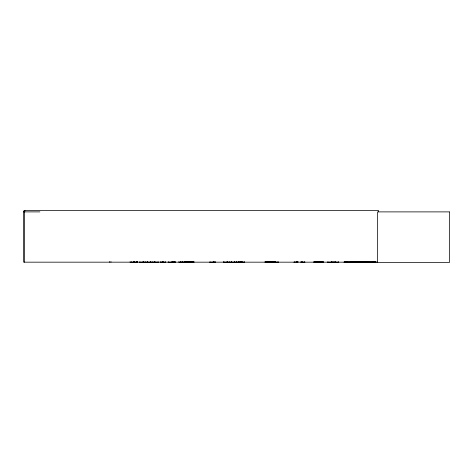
<?xml version="1.0" encoding="UTF-8"?>
<svg xmlns="http://www.w3.org/2000/svg" width="473" height="473" viewBox="0 0 473 473"><rect width="100%" height="100%" fill="white"/><g stroke="black" fill="none" stroke-linecap="round" stroke-linejoin="round"><path stroke-width="0.71" d="M168.128 262.172L175.566 262.119L175.595 261.752M168.217 262.107L168.234 261.752M327.618 262.172L338.845 262.131M327.836 262.107L327.884 261.752M209.74 262.172L215.375 262.119M139.576 262.172L158.414 262.131M223.558 262.172L244.517 262.119M293.904 262.172L297.937 261.788M174.762 262.066L174.703 261.646M375.934 261.77L376.041 262.16L344.072 262.131L363.365 261.835L363.619 262.172M344.125 262.154L375.923 262.048M346.206 262.131L346.378 261.835L346.49 262.154M346.26 262.154L345.958 261.835L345.787 262.131L346.396 261.989M361.195 262.048L361.65 261.835C362.229 262.148 360.562 262.414 361.236 261.835L361.478 262.048M362.832 262.154L363.388 261.989M363.365 261.835L362.968 261.989M361.271 262.172L361.555 262.172M362.448 262.16L362.714 262.172M372.417 261.77L372.44 262.048M372.428 261.947L372.73 261.77M373.694 262.16L373.794 262.16M373.759 262.148L373.871 261.77M374.48 261.77L374.504 262.048M374.581 262.172L374.793 261.77M375.757 262.16L375.858 262.16M375.822 262.148L361.177 261.947M344.793 262.172L344.681 261.989M362.259 262.16L362.637 262.048M363.146 262.172L363.317 262.16M364.322 262.16L364.689 262.036M145.176 262.119L145.211 261.788L145.252 262.172M223.782 262.119L223.824 261.788M136.667 262.119L136.709 261.788L136.744 262.172M267.541 262.119L267.588 261.788L267.635 262.172M184.086 262.119L184.133 261.788M25.128 210.934L23.65 210.934L23.65 262.172L377.679 262.172M23.65 211.886L39.874 211.886M184.488 261.841L193.954 261.841M265.063 261.841L274.535 261.841M313.895 261.841L323.366 261.841M184.464 261.977L193.971 261.977M265.046 261.977L274.553 261.977M313.877 261.977L323.384 261.977M165.846 262.154L160.276 262.119M193.965 262.143L178.8 262.119L178.776 261.752M265.051 262.143L278.361 262.119M313.889 262.143L323.378 262.143M193.569 262.119L193.516 261.788L193.463 262.172M180.319 262.107L180.361 261.646M304.967 262.119L301.005 262.119M304.718 262.119L304.671 261.788L304.624 262.172M278.118 262.119L278.071 261.788L278.023 262.172M234.667 262.107L234.75 261.646M229.31 262.119L229.275 261.788L229.239 262.172M150.704 262.119L150.668 261.788M244.322 262.119L244.281 261.788L244.245 262.172M238.883 262.107L238.906 261.646M152.785 262.119L152.779 261.752M332.732 262.107L332.69 261.752M344.356 262.154L344.243 261.835M186.149 262.107L186.131 261.752M378.418 211.886L378.418 210.402L24.484 210.402L24.484 262.172M369.543 261.752L369.543 262.172M365.871 261.646L365.871 262.172M365.605 261.646L365.605 262.172M361.934 261.752L361.934 262.172M355.182 261.752L355.182 262.172M351.51 261.646L351.51 262.172M351.244 261.646L351.244 262.172M347.572 261.752L347.572 262.172M338.585 261.752L338.585 262.172M335.203 261.646L335.203 262.172M335.002 261.646L335.002 262.172M333.778 261.752L333.778 262.172M331.467 261.646L331.467 262.172M331.26 261.646L331.26 262.172M302.099 261.646L302.099 262.172M301.969 261.646L301.969 262.172M300.917 261.752L300.917 262.172M297.984 261.752L297.984 262.172M296.932 261.646L296.932 262.172M296.802 261.646L296.802 262.172M294.277 261.752L294.277 262.172M275.457 261.646L275.457 262.172M275.327 261.646L275.327 262.172M274.222 261.752L274.222 262.172M271.437 261.752L271.437 262.172M270.337 261.646L270.337 262.172M270.201 261.646L270.201 262.172M242.111 261.752L242.111 262.172M241.993 261.539L241.993 262.172M241.041 261.646L241.041 262.172L240.982 261.539M240.852 261.646L240.852 262.172M240.515 261.539L240.515 262.172M239.935 261.539L239.935 262.172M238.717 261.646L238.717 262.172M236.766 261.752L236.766 262.172L236.701 261.752M234.614 261.752L234.614 262.172M234.561 261.646L234.561 262.172M231.421 261.646L231.356 262.172M231.315 261.788L231.279 262.119L231.238 261.646M227.241 261.646L227.241 262.172M227.052 261.646L227.052 262.172M223.859 261.752L223.859 262.172M215.446 261.752L215.446 262.172M214.109 261.539L214.109 262.172M213.429 261.646L213.429 262.172M213.24 261.646L213.24 262.172M210.036 261.752L210.036 262.172M191.654 261.646L191.719 262.172M191.547 261.752L191.547 262.172M186.102 261.752L186.102 262.172M185.995 261.646L185.93 262.172M184.186 261.752L184.186 262.172M182.365 261.646L182.365 262.172M182.17 261.752L182.17 262.172M182.111 261.646L182.111 262.172M180.426 261.646L180.426 262.172M180.254 261.752L180.254 262.172M174.809 261.752L174.809 262.172M174.638 261.646L174.638 262.172M173.207 261.539L173.207 262.172M172.893 261.752L172.893 262.172M172.255 261.646L172.255 262.172M172.16 261.539L172.16 262.172M172.001 261.646L172.001 262.172M165.544 261.752L165.544 262.172M163.398 261.539L163.398 262.172M162.363 261.646L162.363 262.172M162.18 261.646L162.18 262.172M160.199 261.752L160.199 262.172M158.124 261.752L158.124 262.172M154.919 261.646L154.919 262.172M154.73 261.646L154.73 262.172M150.763 261.646L150.763 262.172M150.574 261.646L150.633 262.172M147.434 261.646L147.434 262.172M147.369 261.752L147.369 262.172M147.251 261.646L147.251 262.172M143.254 261.646L143.254 262.172M143.065 261.646L143.065 262.172M139.872 261.752L139.872 262.172M137.661 261.752L137.661 262.172L130.051 262.154L130.057 261.752M137.347 261.539L137.347 262.172M136.307 261.539L136.307 262.172M134.764 261.646L134.764 262.172M134.58 261.646L134.58 262.172M133.983 261.646L133.995 262.172M133.723 261.646L133.729 262.172M131.399 261.752L131.399 262.172M110.948 261.539L110.948 262.172M109.47 261.539L109.47 262.172M449.35 211.886L377.584 211.886L377.584 262.598L449.35 262.598L449.35 211.886"/></g></svg>
